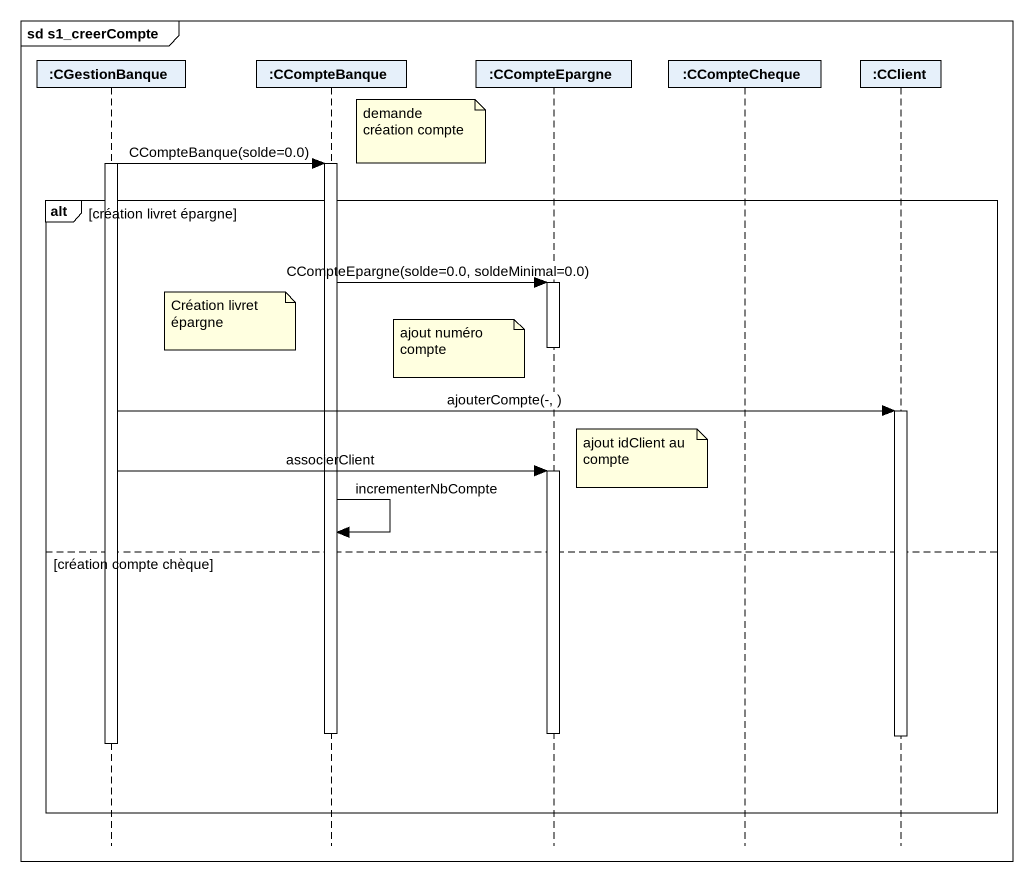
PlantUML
@startuml
mainframe sd s1_creerCompte
hide footbox
participant ":CGestionBanque" as CGestionBanque
participant ":CCompteBanque" as CCompteBanque
participant ":CCompteEpargne" as CCompteEpargne
participant ":CCompteCheque" as CCompteCheque
participant ":CClient" as CClient

note right of CCompteBanque : demande création compte
activate CGestionBanque
CGestionBanque -> CCompteBanque : CCompteBanque(solde=0.0)
activate CCompteBanque
alt création livret épargne
  CCompteBanque -> CCompteEpargne : CCompteEpargne(solde=0.0, soldeMinimal=0.0)
  activate CCompteEpargne
  note left of CCompteBanque : Création livret épargne
  note left of CCompteEpargne : ajout numéro compte
  deactivate CCompteEpargne
  CGestionBanque -> CClient : ajouterCompte(-, )
  activate CClient
  note right of CCompteEpargne : ajout idClient au compte
  CGestionBanque -> CCompteEpargne : associerClient
  activate CCompteEpargne
  CCompteBanque -> CCompteBanque : incrementerNbCompte
else création compte chèque
  deactivate CCompteBanque
  deactivate CCompteEpargne
  deactivate CClient
  deactivate CGestionBanque
end
@enduml
